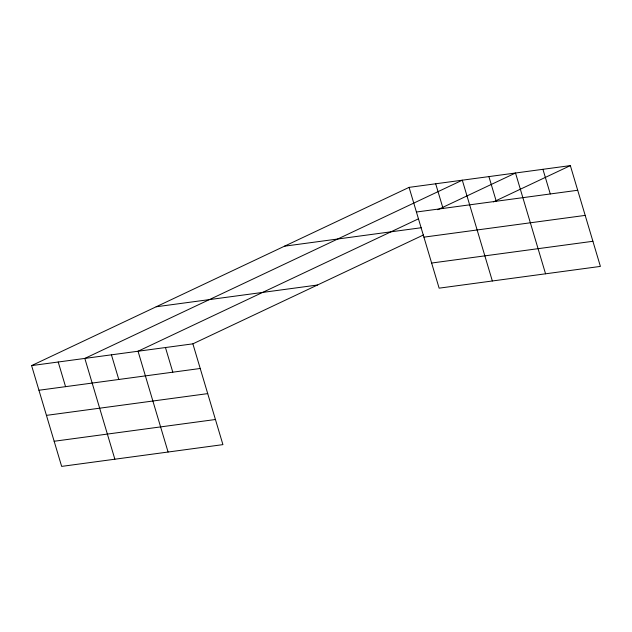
<?xml version="1.0" encoding="UTF-8"?>
<svg xmlns="http://www.w3.org/2000/svg" width="632" height="632" viewBox="0 0 632 632"><rect width="100%" height="100%" fill="white"/><g stroke="black" fill="none" stroke-linecap="round" stroke-linejoin="round"><path stroke-width="0.95" d="M31.6 365.596L192.879 343.84L222.922 444.628L61.652 466.392L31.6 365.596L409.078 187.372L570.348 165.608L600.4 266.404L439.122 288.16L409.078 187.372M418.337 218.893L138.045 351.234L168.088 452.03M437.771 209.713L515.514 173.01L545.566 273.806M192.879 343.84L423.503 234.946M493.489 201.9L570.348 165.608M416.425 212.02L577.703 190.264M284.511 246.188L421.204 227.741M423.914 237.15L585.192 215.393M431.632 263.038L592.911 241.282M156.167 306.781L317.446 285.024M38.947 390.252L200.226 368.488M46.436 415.374L207.715 393.618M54.154 441.262L215.433 419.506M542.935 169.313L550.282 193.961M488.907 176.597L496.254 201.252M492.344 280.979L462.3 180.191L84.822 358.415L114.866 459.211M435.685 183.778L443.04 208.434M165.458 347.537L172.812 372.193M111.43 354.829L118.784 379.477M58.207 362.002L65.562 386.658"/></g></svg>
